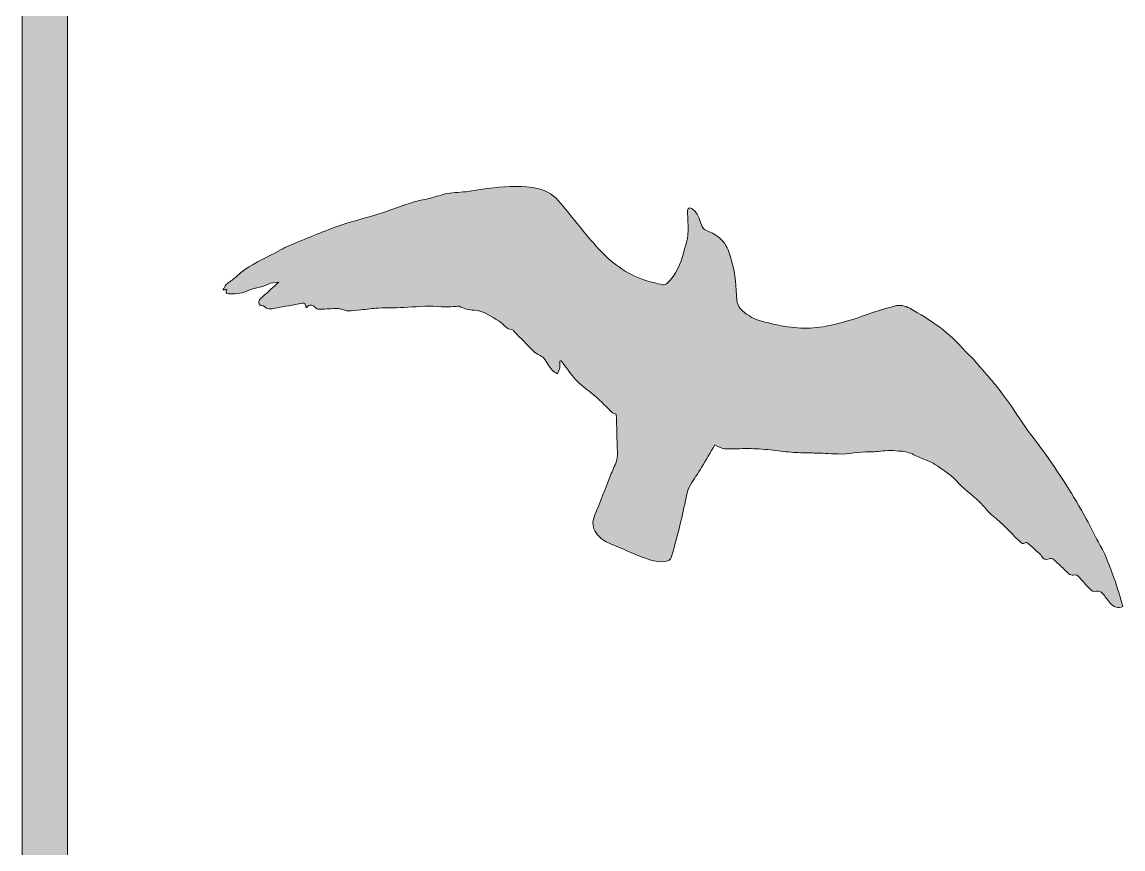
# Model space of a CAD drawing. Header units: inches. Extents: x 726 to 922, y 33 to 225.
# Drawn here: x 837.08 to 872.61, y 67.64 to 94.33 of the extents above; entities that cross this region are included whole.
import ezdxf

# ---------------------------------------------------------------- set-up
doc = ezdxf.new("R2010")
doc.units = ezdxf.units.IN
doc.header["$MEASUREMENT"] = 0
doc.layers.add('Layer 1', color=7, linetype='Continuous')

# ---------------------------------------------------------------- blocks, each defined once
blk = doc.blocks.new('block 3')
at = {"layer": 'Layer 1', "true_color": 0x965f44}
h = blk.add_hatch(color=25, dxfattribs=at)
h.dxf.hatch_style = 2
edge = h.paths.add_edge_path()
edge.add_spline(control_points=[(862.671, 131.864), (862.671, 148.268), (852.727, 162.346), (838.54, 168.408), (838.54, 168.408), (838.54, 224.914), (838.54, 224.914), (838.54, 224.914), (837.076, 224.914), (837.076, 224.914), (837.076, 224.914), (837.076, 33.31), (837.076, 33.31), (837.076, 33.31), (838.54, 33.31), (838.54, 33.31), (838.54, 33.31), (838.54, 95.321), (838.54, 95.321), (852.727, 101.383), (862.671, 115.461), (862.671, 131.864)], knot_values=[0, 0, 0, 0, 1, 1, 1, 2, 2, 2, 3, 3, 3, 4, 4, 4, 5, 5, 5, 6, 6, 6, 7, 7, 7, 7], degree=3, periodic=1)
at = {"layer": 'Layer 1', "lineweight": 0}
blk.add_open_spline([(862.671, 131.864), (862.671, 148.268), (852.727, 162.346), (838.54, 168.408), (838.54, 168.408), (838.54, 224.914), (838.54, 224.914), (838.54, 224.914), (837.076, 224.914), (837.076, 224.914), (837.076, 224.914), (837.076, 33.31), (837.076, 33.31), (837.076, 33.31), (838.54, 33.31), (838.54, 33.31), (838.54, 33.31), (838.54, 95.321), (838.54, 95.321), (852.727, 101.383), (862.671, 115.461), (862.671, 131.864)], degree=3, knots=[0, 0, 0, 0, 1, 1, 1, 2, 2, 2, 3, 3, 3, 4, 4, 4, 5, 5, 5, 6, 6, 6, 7, 7, 7, 7], dxfattribs=at)
blk = doc.blocks.new('block 2')
at = {"layer": 'Layer 1', "true_color": 0xfed527}
h = blk.add_hatch(color=40, dxfattribs=at)
h.dxf.hatch_style = 2
edge = h.paths.add_edge_path()
edge.add_spline(control_points=[(855.674, 87.024), (855.247, 87.493), (854.862, 88.001), (854.458, 88.49), (854.262, 88.728), (854.022, 88.892), (853.715, 88.96), (853.246, 89.062), (852.774, 89.023), (852.304, 88.984), (852.031, 88.961), (851.762, 88.9), (851.489, 88.866), (851.261, 88.837), (851.03, 88.835), (850.804, 88.796), (850.62, 88.765), (850.443, 88.693), (850.261, 88.647), (850.097, 88.606), (849.926, 88.589), (849.765, 88.537), (849.36, 88.408), (848.961, 88.258), (848.556, 88.129), (848.131, 87.994), (847.694, 87.892), (847.275, 87.742), (846.748, 87.553), (846.231, 87.338), (845.715, 87.122), (845.51, 87.036), (845.32, 86.916), (845.121, 86.815), (844.728, 86.616), (844.325, 86.434), (844.001, 86.122), (843.911, 86.036), (843.802, 85.971), (843.701, 85.896), (843.688, 85.883), (843.675, 85.87), (843.662, 85.857), (843.629, 85.803), (843.595, 85.749), (843.556, 85.684), (843.603, 85.691), (843.64, 85.696), (843.684, 85.702), (843.66, 85.631), (843.631, 85.548), (843.735, 85.555), (843.93, 85.567), (844.15, 85.552), (844.31, 85.638), (844.533, 85.758), (844.786, 85.745), (845.004, 85.866), (845.111, 85.925), (845.256, 85.915), (845.36, 85.933), (845.201, 85.79), (845.022, 85.625), (844.838, 85.465), (844.743, 85.382), (844.66, 85.304), (844.762, 85.191), (844.81, 85.182), (844.86, 85.187), (844.88, 85.165), (844.989, 85.046), (845.117, 85.07), (845.252, 85.096), (845.54, 85.152), (845.829, 85.203), (846.118, 85.254), (846.148, 85.26), (846.18, 85.252), (846.208, 85.251), (846.219, 85.207), (846.228, 85.17), (846.245, 85.105), (846.374, 85.251), (846.469, 85.198), (846.566, 85.093), (846.593, 85.064), (846.657, 85.061), (846.704, 85.062), (846.893, 85.069), (847.081, 85.084), (847.27, 85.091), (847.313, 85.092), (847.356, 85.071), (847.399, 85.06), (847.464, 85.042), (847.529, 85.008), (847.594, 85.009), (847.731, 85.011), (847.869, 85.031), (848.006, 85.044), (848.198, 85.063), (848.389, 85.09), (848.581, 85.098), (848.896, 85.113), (849.213, 85.105), (849.527, 85.127), (849.892, 85.152), (850.254, 85.179), (850.62, 85.142), (850.777, 85.126), (850.938, 85.15), (851.097, 85.155), (851.127, 85.157), (851.164, 85.17), (851.187, 85.157), (851.34, 85.075), (851.487, 85.031), (851.675, 85.029), (851.973, 85.027), (852.217, 84.823), (852.471, 84.675), (852.614, 84.592), (852.694, 84.413), (852.887, 84.405), (852.912, 84.404), (852.938, 84.368), (852.961, 84.346), (853.167, 84.135), (853.37, 83.921), (853.579, 83.712), (853.63, 83.662), (853.697, 83.628), (853.758, 83.588), (853.81, 83.554), (853.878, 83.534), (853.914, 83.488), (854.011, 83.361), (854.089, 83.22), (854.187, 83.094), (854.227, 83.043), (854.298, 83.017), (854.355, 82.979), (854.381, 83.042), (854.416, 83.103), (854.429, 83.168), (854.443, 83.24), (854.436, 83.317), (854.439, 83.392), (854.453, 83.395), (854.467, 83.398), (854.481, 83.402), (854.529, 83.332), (854.572, 83.258), (854.624, 83.192), (854.765, 83.017), (854.897, 82.833), (855.057, 82.677), (855.216, 82.522), (855.412, 82.405), (855.579, 82.257), (855.77, 82.087), (855.945, 81.899), (856.132, 81.724), (856.163, 81.696), (856.216, 81.691), (856.257, 81.676), (856.269, 81.273), (856.276, 80.869), (856.295, 80.464), (856.303, 80.293), (856.269, 80.137), (856.193, 79.986), (856.156, 79.912), (856.126, 79.834), (856.096, 79.758), (855.915, 79.302), (855.736, 78.847), (855.555, 78.391), (855.478, 78.198), (855.482, 78.016), (855.608, 77.842), (855.728, 77.677), (855.881, 77.564), (856.069, 77.489), (856.421, 77.347), (856.767, 77.193), (857.12, 77.056), (857.339, 76.971), (857.56, 76.897), (857.805, 76.918), (857.928, 76.928), (858.012, 76.969), (858.043, 77.082), (858.148, 77.461), (858.251, 77.842), (858.345, 78.224), (858.416, 78.513), (858.468, 78.806), (858.536, 79.096), (858.561, 79.199), (858.594, 79.305), (858.648, 79.396), (858.76, 79.585), (858.893, 79.762), (859.007, 79.95), (859.157, 80.194), (859.298, 80.444), (859.438, 80.684), (859.532, 80.644), (859.639, 80.565), (859.75, 80.558), (860.005, 80.542), (860.263, 80.569), (860.519, 80.565), (860.756, 80.562), (860.994, 80.547), (861.231, 80.527), (861.454, 80.507), (861.675, 80.466), (861.899, 80.448), (862.107, 80.431), (862.318, 80.432), (862.527, 80.425), (862.682, 80.42), (862.838, 80.418), (862.993, 80.412), (863.133, 80.407), (863.273, 80.396), (863.413, 80.391), (863.759, 80.377), (864.097, 80.477), (864.445, 80.461), (864.631, 80.453), (864.818, 80.493), (865.005, 80.501), (865.128, 80.506), (865.253, 80.495), (865.377, 80.487), (865.448, 80.483), (865.519, 80.472), (865.591, 80.464), (865.733, 80.428), (865.875, 80.363), (866.011, 80.297), (866.189, 80.212), (866.39, 80.155), (866.542, 80.054), (866.776, 79.899), (867.027, 79.754), (867.225, 79.535), (867.452, 79.284), (867.731, 79.082), (867.977, 78.849), (868.134, 78.701), (868.255, 78.511), (868.424, 78.382), (868.723, 78.154), (868.963, 77.869), (869.233, 77.614), (869.3, 77.552), (869.358, 77.454), (869.478, 77.534), (869.493, 77.544), (869.548, 77.504), (869.577, 77.479), (869.661, 77.408), (869.742, 77.333), (869.822, 77.258), (869.88, 77.205), (869.953, 77.158), (869.986, 77.092), (870.045, 76.975), (870.121, 76.976), (870.226, 77.009), (870.266, 77.022), (870.331, 77.021), (870.358, 76.997), (870.531, 76.844), (870.693, 76.681), (870.865, 76.527), (870.899, 76.496), (870.965, 76.469), (871.004, 76.481), (871.101, 76.511), (871.152, 76.463), (871.206, 76.403), (871.317, 76.28), (871.43, 76.159), (871.541, 76.037), (871.601, 75.971), (871.665, 75.942), (871.761, 75.961), (871.817, 75.971), (871.901, 75.943), (871.941, 75.902), (872.036, 75.804), (872.11, 75.685), (872.197, 75.578), (872.3, 75.453), (872.459, 75.405), (872.611, 75.468), (872.517, 75.769), (872.434, 76.077), (872.324, 76.375), (872.192, 76.735), (872.079, 77.103), (871.879, 77.438), (871.711, 77.717), (871.584, 78.019), (871.424, 78.303), (871.218, 78.672), (871.007, 79.038), (870.78, 79.394), (870.538, 79.773), (870.278, 80.141), (870.019, 80.508), (869.839, 80.763), (869.64, 81.004), (869.461, 81.259), (869.212, 81.613), (868.99, 81.985), (868.727, 82.327), (868.434, 82.71), (868.11, 83.07), (867.795, 83.436), (867.715, 83.53), (867.609, 83.602), (867.529, 83.697), (867.03, 84.293), (866.402, 84.723), (865.728, 85.092), (865.577, 85.174), (865.411, 85.218), (865.237, 85.166), (864.954, 85.08), (864.666, 85.006), (864.389, 84.905), (863.946, 84.741), (863.495, 84.612), (863.033, 84.516), (862.48, 84.402), (861.934, 84.449), (861.388, 84.57), (861.091, 84.636), (860.79, 84.687), (860.53, 84.858), (860.344, 84.98), (860.158, 85.121), (860.146, 85.364), (860.125, 85.776), (860.112, 86.188), (859.989, 86.586), (859.935, 86.76), (859.893, 86.944), (859.804, 87.101), (859.664, 87.348), (859.427, 87.5), (859.167, 87.605), (859.075, 87.641), (859.039, 87.701), (859.005, 87.789), (858.936, 87.971), (858.886, 88.169), (858.721, 88.297), (858.69, 88.321), (858.631, 88.338), (858.601, 88.325), (858.572, 88.312), (858.552, 88.254), (858.55, 88.215), (858.546, 88.147), (858.563, 88.078), (858.564, 88.009), (858.568, 87.817), (858.587, 87.622), (858.564, 87.432), (858.544, 87.255), (858.478, 87.083), (858.432, 86.908), (858.333, 86.527), (858.193, 86.167), (857.888, 85.896), (857.856, 85.868), (857.796, 85.845), (857.756, 85.854), (857.561, 85.897), (857.365, 85.943), (857.175, 86.004), (856.576, 86.197), (856.089, 86.57), (855.674, 87.024)], knot_values=[0, 0, 0, 0, 1, 1, 1, 2, 2, 2, 3, 3, 3, 4, 4, 4, 5, 5, 5, 6, 6, 6, 7, 7, 7, 8, 8, 8, 9, 9, 9, 10, 10, 10, 11, 11, 11, 12, 12, 12, 13, 13, 13, 14, 14, 14, 15, 15, 15, 16, 16, 16, 17, 17, 17, 18, 18, 18, 19, 19, 19, 20, 20, 20, 21, 21, 21, 22, 22, 22, 23, 23, 23, 24, 24, 24, 25, 25, 25, 26, 26, 26, 27, 27, 27, 28, 28, 28, 29, 29, 29, 30, 30, 30, 31, 31, 31, 32, 32, 32, 33, 33, 33, 34, 34, 34, 35, 35, 35, 36, 36, 36, 37, 37, 37, 38, 38, 38, 39, 39, 39, 40, 40, 40, 41, 41, 41, 42, 42, 42, 43, 43, 43, 44, 44, 44, 45, 45, 45, 46, 46, 46, 47, 47, 47, 48, 48, 48, 49, 49, 49, 50, 50, 50, 51, 51, 51, 52, 52, 52, 53, 53, 53, 54, 54, 54, 55, 55, 55, 56, 56, 56, 57, 57, 57, 58, 58, 58, 59, 59, 59, 60, 60, 60, 61, 61, 61, 62, 62, 62, 63, 63, 63, 64, 64, 64, 65, 65, 65, 66, 66, 66, 67, 67, 67, 68, 68, 68, 69, 69, 69, 70, 70, 70, 71, 71, 71, 72, 72, 72, 73, 73, 73, 74, 74, 74, 75, 75, 75, 76, 76, 76, 77, 77, 77, 78, 78, 78, 79, 79, 79, 80, 80, 80, 81, 81, 81, 82, 82, 82, 83, 83, 83, 84, 84, 84, 85, 85, 85, 86, 86, 86, 87, 87, 87, 88, 88, 88, 89, 89, 89, 90, 90, 90, 91, 91, 91, 92, 92, 92, 93, 93, 93, 94, 94, 94, 95, 95, 95, 96, 96, 96, 97, 97, 97, 98, 98, 98, 99, 99, 99, 100, 100, 100, 101, 101, 101, 102, 102, 102, 103, 103, 103, 104, 104, 104, 105, 105, 105, 106, 106, 106, 107, 107, 107, 108, 108, 108, 109, 109, 109, 110, 110, 110, 111, 111, 111, 112, 112, 112, 113, 113, 113, 114, 114, 114, 115, 115, 115, 116, 116, 116, 117, 117, 117, 118, 118, 118, 119, 119, 119, 120, 120, 120, 121, 121, 121, 122, 122, 122, 123, 123, 123, 124, 124, 124, 125, 125, 125, 126, 126, 126, 127, 127, 127, 128, 128, 128, 129, 129, 129, 130, 130, 130, 130], degree=3, periodic=1)
at = {"layer": 'Layer 1', "lineweight": 0}
blk.add_open_spline([(855.674, 87.024), (855.247, 87.493), (854.862, 88.001), (854.458, 88.49), (854.262, 88.728), (854.022, 88.892), (853.715, 88.96), (853.246, 89.062), (852.774, 89.023), (852.304, 88.984), (852.031, 88.961), (851.762, 88.9), (851.489, 88.866), (851.261, 88.837), (851.03, 88.835), (850.804, 88.796), (850.62, 88.765), (850.443, 88.693), (850.261, 88.647), (850.097, 88.606), (849.926, 88.589), (849.765, 88.537), (849.36, 88.408), (848.961, 88.258), (848.556, 88.129), (848.131, 87.994), (847.694, 87.892), (847.275, 87.742), (846.748, 87.553), (846.231, 87.338), (845.715, 87.122), (845.51, 87.036), (845.32, 86.916), (845.121, 86.815), (844.728, 86.616), (844.325, 86.434), (844.001, 86.122), (843.911, 86.036), (843.802, 85.971), (843.701, 85.896), (843.688, 85.883), (843.675, 85.87), (843.662, 85.857), (843.629, 85.803), (843.595, 85.749), (843.556, 85.684), (843.603, 85.691), (843.64, 85.696), (843.684, 85.702), (843.66, 85.631), (843.631, 85.548), (843.735, 85.555), (843.93, 85.567), (844.15, 85.552), (844.31, 85.638), (844.533, 85.758), (844.786, 85.745), (845.004, 85.866), (845.111, 85.925), (845.256, 85.915), (845.36, 85.933), (845.201, 85.79), (845.022, 85.625), (844.838, 85.465), (844.743, 85.382), (844.66, 85.304), (844.762, 85.191), (844.81, 85.182), (844.86, 85.187), (844.88, 85.165), (844.989, 85.046), (845.117, 85.07), (845.252, 85.096), (845.54, 85.152), (845.829, 85.203), (846.118, 85.254), (846.148, 85.26), (846.18, 85.252), (846.208, 85.251), (846.219, 85.207), (846.228, 85.17), (846.245, 85.105), (846.374, 85.251), (846.469, 85.198), (846.566, 85.093), (846.593, 85.064), (846.657, 85.061), (846.704, 85.062), (846.893, 85.069), (847.081, 85.084), (847.27, 85.091), (847.313, 85.092), (847.356, 85.071), (847.399, 85.06), (847.464, 85.042), (847.529, 85.008), (847.594, 85.009), (847.731, 85.011), (847.869, 85.031), (848.006, 85.044), (848.198, 85.063), (848.389, 85.09), (848.581, 85.098), (848.896, 85.113), (849.213, 85.105), (849.527, 85.127), (849.892, 85.152), (850.254, 85.179), (850.62, 85.142), (850.777, 85.126), (850.938, 85.15), (851.097, 85.155), (851.127, 85.157), (851.164, 85.17), (851.187, 85.157), (851.34, 85.075), (851.487, 85.031), (851.675, 85.029), (851.973, 85.027), (852.217, 84.823), (852.471, 84.675), (852.614, 84.592), (852.694, 84.413), (852.887, 84.405), (852.912, 84.404), (852.938, 84.368), (852.961, 84.346), (853.167, 84.135), (853.37, 83.921), (853.579, 83.712), (853.63, 83.662), (853.697, 83.628), (853.758, 83.588), (853.81, 83.554), (853.878, 83.534), (853.914, 83.488), (854.011, 83.361), (854.089, 83.22), (854.187, 83.094), (854.227, 83.043), (854.298, 83.017), (854.355, 82.979), (854.381, 83.042), (854.416, 83.103), (854.429, 83.168), (854.443, 83.24), (854.436, 83.317), (854.439, 83.392), (854.453, 83.395), (854.467, 83.398), (854.481, 83.402), (854.529, 83.332), (854.572, 83.258), (854.624, 83.192), (854.765, 83.017), (854.897, 82.833), (855.057, 82.677), (855.216, 82.522), (855.412, 82.405), (855.579, 82.257), (855.77, 82.087), (855.945, 81.899), (856.132, 81.724), (856.163, 81.696), (856.216, 81.691), (856.257, 81.676), (856.269, 81.273), (856.276, 80.869), (856.295, 80.464), (856.303, 80.293), (856.269, 80.137), (856.193, 79.986), (856.156, 79.912), (856.126, 79.834), (856.096, 79.758), (855.915, 79.302), (855.736, 78.847), (855.555, 78.391), (855.478, 78.198), (855.482, 78.016), (855.608, 77.842), (855.728, 77.677), (855.881, 77.564), (856.069, 77.489), (856.421, 77.347), (856.767, 77.193), (857.12, 77.056), (857.339, 76.971), (857.56, 76.897), (857.805, 76.918), (857.928, 76.928), (858.012, 76.969), (858.043, 77.082), (858.148, 77.461), (858.251, 77.842), (858.345, 78.224), (858.416, 78.513), (858.468, 78.806), (858.536, 79.096), (858.561, 79.199), (858.594, 79.305), (858.648, 79.396), (858.76, 79.585), (858.893, 79.762), (859.007, 79.95), (859.157, 80.194), (859.298, 80.444), (859.438, 80.684), (859.532, 80.644), (859.639, 80.565), (859.75, 80.558), (860.005, 80.542), (860.263, 80.569), (860.519, 80.565), (860.756, 80.562), (860.994, 80.547), (861.231, 80.527), (861.454, 80.507), (861.675, 80.466), (861.899, 80.448), (862.107, 80.431), (862.318, 80.432), (862.527, 80.425), (862.682, 80.42), (862.838, 80.418), (862.993, 80.412), (863.133, 80.407), (863.273, 80.396), (863.413, 80.391), (863.759, 80.377), (864.097, 80.477), (864.445, 80.461), (864.631, 80.453), (864.818, 80.493), (865.005, 80.501), (865.128, 80.506), (865.253, 80.495), (865.377, 80.487), (865.448, 80.483), (865.519, 80.472), (865.591, 80.464), (865.733, 80.428), (865.875, 80.363), (866.011, 80.297), (866.189, 80.212), (866.39, 80.155), (866.542, 80.054), (866.776, 79.899), (867.027, 79.754), (867.225, 79.535), (867.452, 79.284), (867.731, 79.082), (867.977, 78.849), (868.134, 78.701), (868.255, 78.511), (868.424, 78.382), (868.723, 78.154), (868.963, 77.869), (869.233, 77.614), (869.3, 77.552), (869.358, 77.454), (869.478, 77.534), (869.493, 77.544), (869.548, 77.504), (869.577, 77.479), (869.661, 77.408), (869.742, 77.333), (869.822, 77.258), (869.88, 77.205), (869.953, 77.158), (869.986, 77.092), (870.045, 76.975), (870.121, 76.976), (870.226, 77.009), (870.266, 77.022), (870.331, 77.021), (870.358, 76.997), (870.531, 76.844), (870.693, 76.681), (870.865, 76.527), (870.899, 76.496), (870.965, 76.469), (871.004, 76.481), (871.101, 76.511), (871.152, 76.463), (871.206, 76.403), (871.317, 76.28), (871.43, 76.159), (871.541, 76.037), (871.601, 75.971), (871.665, 75.942), (871.761, 75.961), (871.817, 75.971), (871.901, 75.943), (871.941, 75.902), (872.036, 75.804), (872.11, 75.685), (872.197, 75.578), (872.3, 75.453), (872.459, 75.405), (872.611, 75.468), (872.517, 75.769), (872.434, 76.077), (872.324, 76.375), (872.192, 76.735), (872.079, 77.103), (871.879, 77.438), (871.711, 77.717), (871.584, 78.019), (871.424, 78.303), (871.218, 78.672), (871.007, 79.038), (870.78, 79.394), (870.538, 79.773), (870.278, 80.141), (870.019, 80.508), (869.839, 80.763), (869.64, 81.004), (869.461, 81.259), (869.212, 81.613), (868.99, 81.985), (868.727, 82.327), (868.434, 82.71), (868.11, 83.07), (867.795, 83.436), (867.715, 83.53), (867.609, 83.602), (867.529, 83.697), (867.03, 84.293), (866.402, 84.723), (865.728, 85.092), (865.577, 85.174), (865.411, 85.218), (865.237, 85.166), (864.954, 85.08), (864.666, 85.006), (864.389, 84.905), (863.946, 84.741), (863.495, 84.612), (863.033, 84.516), (862.48, 84.402), (861.934, 84.449), (861.388, 84.57), (861.091, 84.636), (860.79, 84.687), (860.53, 84.858), (860.344, 84.98), (860.158, 85.121), (860.146, 85.364), (860.125, 85.776), (860.112, 86.188), (859.989, 86.586), (859.935, 86.76), (859.893, 86.944), (859.804, 87.101), (859.664, 87.348), (859.427, 87.5), (859.167, 87.605), (859.075, 87.641), (859.039, 87.701), (859.005, 87.789), (858.936, 87.971), (858.886, 88.169), (858.721, 88.297), (858.69, 88.321), (858.631, 88.338), (858.601, 88.325), (858.572, 88.312), (858.552, 88.254), (858.55, 88.215), (858.546, 88.147), (858.563, 88.078), (858.564, 88.009), (858.568, 87.817), (858.587, 87.622), (858.564, 87.432), (858.544, 87.255), (858.478, 87.083), (858.432, 86.908), (858.333, 86.527), (858.193, 86.167), (857.888, 85.896), (857.856, 85.868), (857.796, 85.845), (857.756, 85.854), (857.561, 85.897), (857.365, 85.943), (857.175, 86.004), (856.576, 86.197), (856.089, 86.57), (855.674, 87.024)], degree=3, knots=[0, 0, 0, 0, 1, 1, 1, 2, 2, 2, 3, 3, 3, 4, 4, 4, 5, 5, 5, 6, 6, 6, 7, 7, 7, 8, 8, 8, 9, 9, 9, 10, 10, 10, 11, 11, 11, 12, 12, 12, 13, 13, 13, 14, 14, 14, 15, 15, 15, 16, 16, 16, 17, 17, 17, 18, 18, 18, 19, 19, 19, 20, 20, 20, 21, 21, 21, 22, 22, 22, 23, 23, 23, 24, 24, 24, 25, 25, 25, 26, 26, 26, 27, 27, 27, 28, 28, 28, 29, 29, 29, 30, 30, 30, 31, 31, 31, 32, 32, 32, 33, 33, 33, 34, 34, 34, 35, 35, 35, 36, 36, 36, 37, 37, 37, 38, 38, 38, 39, 39, 39, 40, 40, 40, 41, 41, 41, 42, 42, 42, 43, 43, 43, 44, 44, 44, 45, 45, 45, 46, 46, 46, 47, 47, 47, 48, 48, 48, 49, 49, 49, 50, 50, 50, 51, 51, 51, 52, 52, 52, 53, 53, 53, 54, 54, 54, 55, 55, 55, 56, 56, 56, 57, 57, 57, 58, 58, 58, 59, 59, 59, 60, 60, 60, 61, 61, 61, 62, 62, 62, 63, 63, 63, 64, 64, 64, 65, 65, 65, 66, 66, 66, 67, 67, 67, 68, 68, 68, 69, 69, 69, 70, 70, 70, 71, 71, 71, 72, 72, 72, 73, 73, 73, 74, 74, 74, 75, 75, 75, 76, 76, 76, 77, 77, 77, 78, 78, 78, 79, 79, 79, 80, 80, 80, 81, 81, 81, 82, 82, 82, 83, 83, 83, 84, 84, 84, 85, 85, 85, 86, 86, 86, 87, 87, 87, 88, 88, 88, 89, 89, 89, 90, 90, 90, 91, 91, 91, 92, 92, 92, 93, 93, 93, 94, 94, 94, 95, 95, 95, 96, 96, 96, 97, 97, 97, 98, 98, 98, 99, 99, 99, 100, 100, 100, 101, 101, 101, 102, 102, 102, 103, 103, 103, 104, 104, 104, 105, 105, 105, 106, 106, 106, 107, 107, 107, 108, 108, 108, 109, 109, 109, 110, 110, 110, 111, 111, 111, 112, 112, 112, 113, 113, 113, 114, 114, 114, 115, 115, 115, 116, 116, 116, 117, 117, 117, 118, 118, 118, 119, 119, 119, 120, 120, 120, 121, 121, 121, 122, 122, 122, 123, 123, 123, 124, 124, 124, 125, 125, 125, 126, 126, 126, 127, 127, 127, 128, 128, 128, 129, 129, 129, 130, 130, 130, 130], dxfattribs=at)
at = {"layer": 'Layer 1'}
blk.add_blockref('block 3', (0, 0), dxfattribs=at)

msp = doc.modelspace()

# ---------------------------------------------------------------- block references
at = {"layer": 'Layer 1'}
msp.add_blockref('block 2', (0, 0), dxfattribs=at)

doc.saveas('drawing.dxf')
